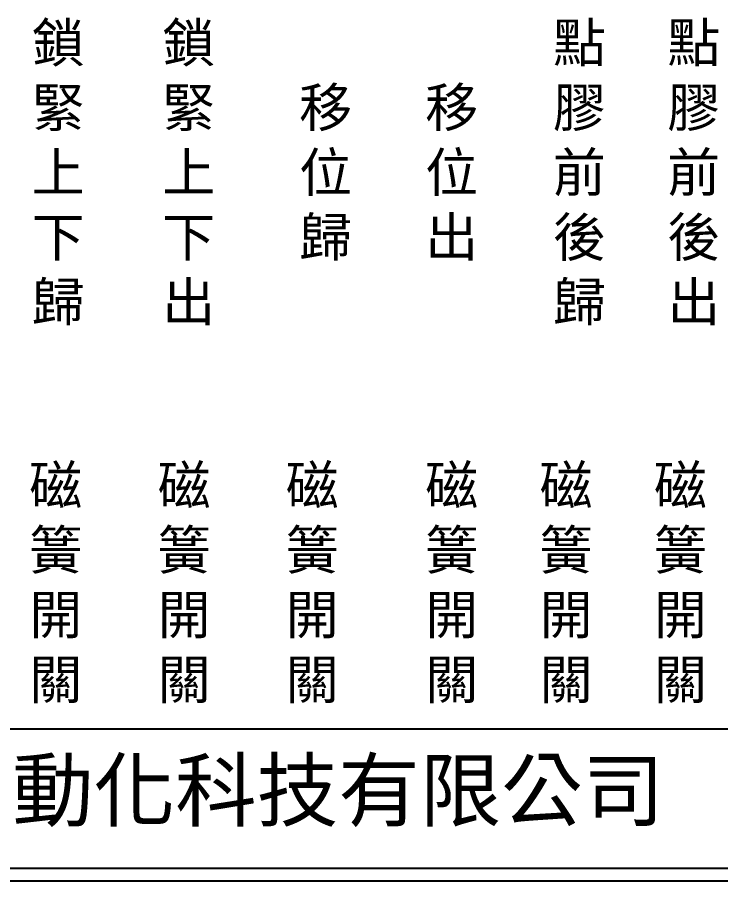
# Model space of a CAD drawing. Extents: x 325 to 612, y 3 to 207.
# Drawn here: x 389 to 459.6, y 3 to 89.6 of the extents above; entities that cross this region are included whole.
import ezdxf

# ---------------------------------------------------------------- set-up
doc = ezdxf.new("R2010")
doc.units = 0
doc.layers.add('圖框層', color=7, linetype='CONTINUOUS')
doc.layers.add('標尺寸層', color=3, linetype='CONTINUOUS')
doc.styles.add('CNS', font='romanc.shx', dxfattribs={"bigfont": 'chineset.shx'})
doc.styles.add('STSL', font='KAIU.TTF')

msp = doc.modelspace()

# ---------------------------------------------------------------- linework, layer by layer
at = {"layer": '圖框層', "color": 7}
for p, q in [((326.569, 18.25), (611.07, 18.25)), ((326.569, 4.25), (611.07, 4.25)), ((325.319, 3), (612.319, 3))]:
    msp.add_line(p, q, dxfattribs=at)

# ---------------------------------------------------------------- texts
at = {"layer": '圖框層', "color": 4, "style": 'STSL'}
msp.add_text('泓陞自動化科技有限公司', height=6, dxfattribs=at).set_placement((363.923, 9.076))
at = {"layer": '標尺寸層', "color": 7, "char_height": 3.9, "width": 4.96081, "attachment_point": 5, "style": 'CNS'}
for s, insert in [('{\\fDFKai-SB|b0|i0|c136|p65;鎖緊上下歸}', (393.092, 73.868)), ('{\\fDFKai-SB|b0|i0|c136|p65;鎖緊上下出}', (406.194, 73.868)), ('{\\fDFKai-SB|b0|i0|c136|p65;點膠前後歸}', (445.44, 73.868)), ('{\\fDFKai-SB|b0|i0|c136|p65;點膠前後出}', (456.922, 73.868)), ('{\\fDFKai-SB|b0|i0|c136|p65;移位歸}', (419.945, 73.868)), ('{\\fDFKai-SB|b0|i0|c136|p65;移位出}', (432.608, 73.868)), ('{\\fDFKai-SB|b0|i0|c136|p65;磁簧開關}', (392.845, 32.72)), ('{\\fDFKai-SB|b0|i0|c136|p65;磁簧開關}', (405.738, 32.72)), ('{\\fDFKai-SB|b0|i0|c136|p65;磁簧開關}', (418.599, 32.72)), ('{\\fDFKai-SB|b0|i0|c136|p65;磁簧開關}', (432.612, 32.72)), ('{\\fDFKai-SB|b0|i0|c136|p65;磁簧開關}', (444.093, 32.72)), ('{\\fDFKai-SB|b0|i0|c136|p65;磁簧開關}', (455.575, 32.72))]:
    msp.add_mtext(s, dxfattribs=dict(at, insert=insert))

doc.saveas('drawing.dxf')
